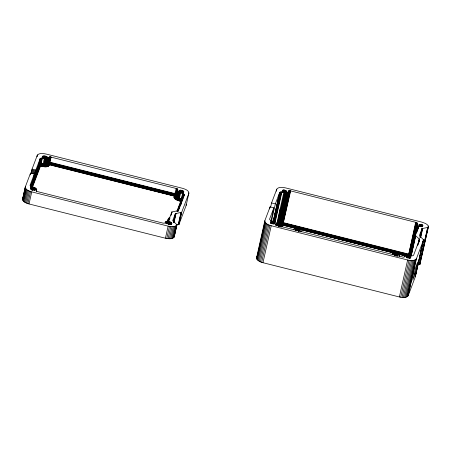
<?xml version="1.0" encoding="UTF-8"?>
<svg xmlns="http://www.w3.org/2000/svg" width="451" height="451" viewBox="0 0 451 451"><rect width="100%" height="100%" fill="white"/><g stroke="black" fill="none" stroke-linecap="round" stroke-linejoin="round"><path stroke-width="0.68" d="M406.819 255.356L283.138 224.294C281.08 223.679 280.798 227.203 278.352 226.165L281.458 209.168L285.105 192.859C287.997 194.093 287.992 189.753 290.647 190.903L415.692 222.304C418.353 222.749 416.301 225.72 418.545 226.819L415.32 235.343L410.782 255.903M177.215 211.418L181.071 201.247C178.472 200.267 174.21 199.303 174.407 195.971L49.362 164.57C47.282 167.304 43.285 166.363 40.224 165.85L32.286 186.793M177.553 211.418L181.415 201.202L175.597 198.525L174.988 197.707L175.027 196.146L174.588 195.79L49.43 164.356C46.757 166.814 43.493 166.12 39.908 165.714L31.987 186.635M277.698 225.821L280.793 209.078L284.44 192.769L285.105 192.859M30.589 186.629L39.085 164.277L40.443 163.995L45.004 164.784L47.028 164.367L47.761 162.834L48.956 157.348L50.162 156.909L176.516 188.535L177.812 189.561L176.285 195.959L175.45 197.081L173.985 197.352L176.194 188.439M280.793 209.078L277.038 225.725L276.378 225.585L276.531 224.993C278.273 225.461 281.486 225.663 281.351 223.003L288.454 191.213M51.149 157.038L49.007 165.517C45.607 164.237 48.725 159.615 48.956 157.348M290.647 190.903L282.557 225.996L281.334 225.15L281.052 223.792L288.155 192.002M287.727 192.481L280.68 224.232L281.272 226.154L282.005 226.656L282.557 225.996M287.349 192.662L280.364 224.406L280.437 225.568L281.074 226.588L282.918 225.043L405.911 255.931M173.985 197.352L174.808 198.778L176.121 199.686L178.838 200.712L181.736 201.197L176.318 198.739L175.27 197.594L175.343 195.993L174.554 195.508L49.176 164.046L48.516 164.141L47.772 165.224L46.436 165.867L39.677 165.449L31.469 187.086M270.651 207.02L271.564 202.944L276.79 189.149C278.757 186.522 282.771 187.396 285.562 187.898L421.973 222.151L425.592 223.521L427.345 224.728L428.303 226.002L428.292 227.315L422.046 228.612L419.357 235.642L423.579 239.836L416.414 258.744L408.149 295.715C406.182 298.342 402.168 297.468 399.377 296.967L262.967 262.707C259.911 262.054 254.494 259.573 257.329 255.683M286.887 192.791L279.975 224.536L280.375 226.537C281.706 226.65 281.7 224.446 282.986 224.835L405.979 255.723M48.657 158.138C46.368 160.708 42.659 156.987 40.184 158.6L35.855 170.033L34.845 174.041L31.057 173.088L32.06 169.08L37.286 155.285C39.254 152.658 43.273 153.532 46.064 154.033L182.475 188.292C184.887 189.082 189.02 190.187 188.856 193.349L181.697 212.258L175.377 213.667L172.688 220.702L176.933 224.767L174.204 236.984C172.226 239.588 168.229 238.72 165.438 238.218L29.027 203.959C26.615 203.17 22.477 202.065 22.646 198.902L25.346 186.821L30.572 173.021L34.361 173.973L30.031 185.406C30.967 187.639 34.637 186.601 36.21 188.439C37.275 189.516 35.55 191.624 38.008 191.726L163.053 223.132C165.585 223.927 165.996 220.545 168.539 220.708M176.516 188.535C177.26 191.985 173.545 195.097 174.65 198.277C176.499 199.832 180.135 202.093 182.317 200.712C180.614 199.054 177.519 199.607 175.975 197.6C175.467 196.619 176.544 195.018 174.717 194.911L49.165 163.42L48.161 163.566L47.456 164.705L46.244 165.291L40.387 164.671L39.282 164.903L30.803 187.227M174.052 196.924L174.351 196.974C175.236 196.038 178.241 194.313 175.033 193.62L49.993 162.219C47.637 161.035 47.778 164.395 45.686 164.187C43.471 164.677 40.979 162.422 39.023 163.781L30.358 186.663M31.232 186.849L39.457 165.19L46.323 165.585L47.597 164.976L48.319 163.865L49.159 163.747L174.633 195.221L175.653 195.847L175.535 197.437L176.533 198.53L182.317 200.712M30.916 186.28L39.158 164.592L40.41 164.333L45.619 165.066L47.073 164.66L48.048 163.245L49.469 163.127L175.084 194.669L176.172 195.424L175.975 197.031L176.893 198.034L182.48 200.345L180.733 201.191L176.882 211.361M177.779 189.409C175.4 196.45 175.033 198.181 182.351 199.776L180.733 201.191L182.576 193.496C180.941 192.932 177.638 192.769 177.491 190.491M176.657 194.742L176.2 196.224L176.753 197.177L182.672 199.624L183.923 194.144L182.576 193.496M174.351 196.974C176.268 197.369 177.249 194.285 174.887 194.257L49.841 162.856L48.161 162.839L47.473 163.876M175.952 196.405L176.521 194.883L174.965 193.93L49.266 162.416L47.975 162.597L47.299 163.854L46.182 164.389L44.39 164.452L40.489 163.668L39.068 163.961L30.567 186.314M183.596 197.352L184.194 194.618L183.923 194.144M176.843 224.959L178.996 224.339L186.156 205.43L186.111 204.235M270.972 220.748L273.858 207.838L270.07 206.885L264.844 220.68C264.681 223.843 268.813 224.948 271.231 225.737L407.642 259.996C410.433 260.498 414.446 261.371 416.414 258.744M273.858 207.838L269.529 219.271C270.465 221.503 274.14 220.466 275.708 222.298C276.745 223.38 275.065 225.489 277.512 225.59L402.557 256.991C404.665 258.057 404.75 255.446 406.317 255.103C408.713 254.296 411.397 256.839 413.522 255.429L419.565 239.408L415.32 235.343M293.669 229.875C294.103 226.763 302.39 228.747 300.789 231.662M286.346 192.87L279.519 224.632L279.575 226.109M285.742 192.893L282.1 209.202L278.989 226.165M22.55 199.421L25.346 186.821M30.189 174.915L30.414 173.742M408.149 295.715L415.315 276.807L415.129 276.249M276.531 224.993L276.666 224.418L277.264 224.547L280.127 208.937M174.204 236.984L173.866 236.279M176.933 224.767C175.14 227.563 170.912 226.627 168.138 226.131L31.728 191.878C29.298 191.106 25.91 190.159 25.25 187.334M34.361 173.973L33.898 176.724L34.845 174.041M22.646 199.968L25.346 187.887M22.928 200.543L25.628 188.456M23.39 201.118L26.09 189.037M24.021 201.687L26.722 189.606M24.799 202.24L27.5 190.153M25.718 202.753L28.419 190.666M36.988 156.627L37.286 155.285M26.744 203.215L29.445 191.134M37.309 156.108L37.613 154.766M30.595 189.003L30.899 187.627C32.207 186.99 36.694 188.152 34.947 189.815C33.639 190.457 29.152 189.29 30.899 187.627M30.91 188.913L31.215 187.543M27.855 203.621L30.555 191.54M31.119 189.55L31.581 187.486M31.531 189.533L31.987 187.475M31.812 190.243L32.427 187.498M29.027 203.959L31.728 191.878M32.263 190.305L32.878 187.56M32.714 190.401L33.329 187.655M40.184 158.6C40.133 160.635 37.309 164.908 40.534 165.979C43.138 166.549 46.966 167.924 49.007 165.517M33.306 189.843L33.769 187.779M40.263 158.47L39.068 163.961L39.457 165.19L40.534 165.979L43.426 166.515L46.91 166.549L48.099 166.109L49.306 164.733L50.816 156.965M40.398 158.357C40.348 160.545 37.647 164.446 40.534 165.979L32.607 186.9M40.584 158.273L39.384 163.764L39.665 165.06L40.534 165.979L42.377 158.29M33.724 190.001L34.18 187.937M40.816 158.205L39.615 163.696L39.812 165.015L40.534 165.979L42.044 158.216M41.086 158.166L39.88 163.657L40.534 165.979L40.489 163.668L41.712 158.171M34.096 190.181L34.558 188.118M41.391 158.154L40.173 163.651L40.534 165.979M34.423 190.378L34.885 188.321M34.845 189.905L35.15 188.529M42.101 157.737L42.405 156.367C51.284 154.586 45.771 162.309 42.405 156.367M42.287 157.591L42.591 156.215M35.043 190.119L35.353 188.749M35.167 190.339L35.477 188.963M42.541 157.467L42.845 156.097M42.698 158.064L43.161 156.007M43.065 158.013L43.527 155.956M43.471 157.997L43.933 155.939M36.255 191.021L36.689 189.076M36.277 191.619L36.757 189.386M43.753 158.707L44.367 155.961M44.204 158.769L44.818 156.023M44.271 158.763L42.428 166.458M44.66 158.865L45.275 156.119M44.937 158.904L43.431 166.667M45.252 158.307L45.714 156.249M45.602 158.994L44.345 164.75L44.423 166.802M45.664 158.464L46.126 156.401M46.041 158.645L46.504 156.582M46.244 159.028L45.004 164.784L45.388 166.853M46.368 158.842L46.831 156.785M46.791 158.369L47.096 156.993M46.848 159.006L45.619 164.762L46.29 166.819M46.989 158.583L47.293 157.213M47.113 158.803L47.423 157.427M47.389 158.932L46.171 164.683L47.101 166.707M47.851 158.797C47.823 161.041 45.19 164.728 47.8 166.509M48.223 158.622C48.172 160.787 45.472 164.716 48.358 166.244M48.494 158.397C48.426 160.488 45.681 164.626 48.764 165.906M49.035 157.219C48.973 159.333 46.216 163.437 49.306 164.733L174.351 196.134L175.659 196.038L176.386 195.446M49.17 157.111L47.975 162.597L48.319 163.865L49.306 164.733L49.266 162.416L50.484 156.925M49.356 157.021L48.156 162.512L48.437 163.809L49.306 164.733L48.945 162.399L50.162 156.909M49.593 156.954C49.576 159.293 47.067 162.681 49.306 164.733L48.178 164.023L47.761 162.834M49.858 156.914L48.652 162.411L49.306 164.733M165.258 223.324L165.545 222.027M165.393 223.093L165.68 221.796M165.618 222.89L165.906 221.593M166.571 223.533L166.876 222.157C175.749 220.381 170.241 228.105 166.876 222.157M166.752 223.38L167.062 222.01M167.005 223.262L167.315 221.886M167.169 223.859L167.625 221.796M167.535 223.809L167.992 221.745M167.941 223.792L168.403 221.734M168.375 223.814L168.837 221.757M165.438 238.218L168.138 226.131M168.674 224.564L169.288 221.813M176.82 188.653C176.786 190.632 175.332 195.018 174.689 196.162M171.042 215.42L171.949 211.959L178.156 210.651M171.403 214.005L171.837 212.066M177.102 188.783L175.856 194.268L174.351 196.134L175.929 195.655L176.617 194.584M169.125 224.66L169.739 221.909M171.515 213.904L171.949 211.959M177.339 188.93C176.352 191.077 177.17 195.114 174.351 196.134C177.576 195.875 176.781 191.263 177.683 189.245M177.536 189.087C176.583 191.162 177.412 195.508 174.351 196.134M169.717 224.102L170.179 222.039M166.769 238.5L169.469 226.413M170.134 224.254L170.596 222.196M177.514 191.089C176.674 193.034 177.412 197.882 174.086 197.82M177.7 191.41C176.809 193.406 177.593 198.04 174.368 198.293M170.512 224.435L170.968 222.377M177.993 191.731L176.634 197.448L174.808 198.778M170.839 224.637L171.295 222.574M178.387 192.041L177.04 197.769L175.394 199.246M168.093 238.675L170.799 226.594M171.256 224.158L171.566 222.788M171.453 224.378L171.763 223.003M171.583 224.592L171.887 223.222M178.951 191.726L179.256 190.35C180.563 189.713 185.051 190.874 183.303 192.538C181.995 193.18 177.508 192.013 179.256 190.35M178.867 192.335L177.531 198.068L176.121 199.686M179.267 191.636L179.571 190.266M179.425 192.6L178.1 198.339L176.95 200.086M179.475 192.273L179.938 190.209M169.379 238.748L172.079 226.661M179.887 192.256L180.344 190.198M173.426 222.394L175.377 213.667M180.034 192.831L178.726 198.581L177.869 200.43M173.539 222.292L175.49 213.565M173.697 222.208L175.648 213.481M180.169 192.966L180.783 190.221M173.894 222.14L175.845 213.413M173.973 222.766L176.076 213.368M181.234 190.283L178.838 200.712M170.579 238.703L173.28 226.622M181.071 193.124L181.685 190.378M181.663 192.566L182.125 190.502M171.656 238.551L174.357 226.47M182.08 192.724L182.537 190.66M182.452 192.904L182.914 190.841M172.586 238.291L175.287 226.21M182.779 193.101L183.241 191.038M182.903 193.592L181.668 199.083L180.733 201.191L182.035 200.898M183.202 192.628L183.506 191.252M173.336 237.936L176.037 225.855M183.207 193.71L181.967 199.195L180.733 201.191L182.351 200.205M183.399 192.842L183.709 191.466M183.523 193.056L183.833 191.686M183.484 193.84L182.243 199.325L180.733 201.191M174.774 233.066L175.371 230.382M173.877 237.497L176.837 224.485M174.21 236.713L176.91 224.632M183.726 193.986L182.351 199.776M183.202 198.186L184.07 194.302M183.619 197.205L184.16 194.466M178.23 224.761L180.93 212.675M178.455 224.716L181.155 212.63M178.652 224.649L181.353 212.562M178.81 224.564L181.511 212.477M178.923 224.457L181.697 212.258M186.156 205.43L188.952 192.774M256.489 258.226L264.844 220.68M256.63 258.846L264.895 221.875M256.997 259.483L265.261 222.512M257.589 260.126L265.848 223.155M269.613 208.926L270.07 206.885M258.372 260.746L266.637 223.775M259.336 261.332L267.601 224.367M260.447 261.868L268.711 224.897M276.328 191.201L276.79 189.149M261.665 262.33L269.929 225.359M270.499 223.059L270.803 221.706C279.53 221.993 270.042 225.945 270.803 221.706M270.752 222.986L271.051 221.638M270.893 223.617L271.35 221.593M271.705 220.206L275.352 203.897L279.682 192.464L281.21 192.036L284.44 192.769M271.22 223.606L271.677 221.582M271.57 223.623L272.026 221.604M262.967 262.707L271.231 225.737M271.93 223.673L272.387 221.65M272.297 223.752L272.748 221.729M272.646 223.854L273.103 221.83M273.182 221.548L279.682 192.464M273.261 221.418L279.761 192.335M273.396 221.306L279.896 192.222M272.979 223.978L273.436 221.954M273.582 221.221L280.088 192.132M273.667 221.83L280.319 192.07M273.283 224.124L273.734 222.101M273.937 221.791L280.59 192.03M273.695 223.611L273.999 222.258M274.236 221.779L280.888 192.019M273.909 223.781L274.214 222.428M274.067 223.955L274.371 222.602M274.558 221.796L281.21 192.036M274.169 224.124L274.473 222.777M274.89 221.841L281.542 192.081M275.223 221.915L281.875 192.149M282.095 191.743C281.621 189.048 286.492 189.848 286.34 191.709C285.201 192.453 282.275 191.968 282.394 190.39M282.241 191.619L282.54 190.271M282.444 191.523L282.743 190.175M282.546 192.126L282.997 190.102M282.839 192.081L283.29 190.063M275.736 224.97L276.187 222.941M283.166 192.07L283.617 190.046M275.758 225.568L276.26 223.251M283.516 192.092L283.967 190.068M276.666 224.418L283.769 192.628M283.876 192.137L284.327 190.113M284.243 192.216L284.694 190.192M284.592 192.318L285.043 190.294M284.925 192.442L285.376 190.423M285.229 192.588L285.68 190.564M285.641 192.075L285.94 190.728M285.855 192.244L286.154 190.897M286.013 192.419L286.317 191.072M287.997 192.261L280.883 224.051L281.17 225.421L282.349 226.346M288.527 191.094L281.396 223.516L281.774 224.423L282.856 225.207L297.209 228.809M288.64 190.993L281.537 222.783L281.847 224.356L282.856 225.207L281.294 226.768L282.005 226.656M288.798 190.908L281.689 222.698C281.74 225.647 283.346 225.658 283.245 222.625L290.348 190.835M288.995 190.841L281.886 222.631C282.1 225.641 283.036 225.889 282.94 222.585L290.049 190.79M289.221 190.796L282.117 222.585L282.225 224.226L282.856 225.207C280.607 224.761 281.227 221.898 283.47 223.003L408.516 254.409L410.111 255.525L410.207 255.232M289.48 190.773L282.371 222.563C282.501 225.274 282.771 226.723 282.647 222.563L289.756 190.773M295.76 230.636L296.065 229.283C297.079 228.928 300.462 229.847 299.058 231.104M296.053 230.591L296.358 229.238M296.38 230.579L296.685 229.226M296.73 230.596L297.034 229.243M297.091 230.647L297.395 229.294M297.457 230.726L297.756 229.373M297.807 230.827L298.111 229.474M298.139 230.951L298.444 229.598M298.444 231.098L298.748 229.745M298.703 231.256L299.007 229.903M298.917 231.425L299.222 230.072M301.014 232.045L301.268 230.889M392.342 254.685L392.595 253.535C394.619 252.459 400.646 253.575 399.31 256.405M394.281 255.373L394.586 254.02C395.792 253.361 399.654 255.328 397.032 255.959M394.574 255.334L394.879 253.981M394.901 255.322L395.206 253.969M395.251 255.339L395.555 253.986M395.612 255.39L395.916 254.037M395.978 255.463L396.277 254.11M396.175 256.247L396.632 254.217M396.66 255.694L396.965 254.341M396.965 255.841L397.263 254.488M397.224 255.999L397.528 254.646M397.438 256.168L397.743 254.815M399.462 256.478L399.721 255.322M404.902 256.991L405.207 255.632M406.56 257.532C406.092 254.843 410.957 255.644 410.81 257.504C409.671 258.248 406.746 257.763 406.864 256.185M406.706 257.414L407.011 256.061M406.909 257.312L407.214 255.965M407.011 257.916L407.467 255.897M407.309 257.876L407.76 255.852M407.636 257.865L408.087 255.841M415.692 222.304L408.493 255.452L415.985 222.388M407.986 257.882L408.437 255.858M399.377 296.967L407.642 259.996M408.347 257.933L408.798 255.909M416.262 222.49L408.707 255.531M416.521 222.602L408.905 255.621M408.707 258.006L409.158 255.988M416.752 222.732L409.271 255.435L283.307 223.662C280.691 223.16 279.705 227.287 276.457 225.286M409.063 258.113L409.514 256.089M416.944 222.873L409.44 255.554M417.102 223.014L409.998 254.804C409.959 256.416 410.134 253.772 408.589 254.093L283.544 222.693C280.787 221.712 280.471 226.272 277.264 224.547M409.395 258.237L409.846 256.213M410.038 255.469L417.22 223.155M400.713 297.248L408.978 260.278M409.987 255.723L417.288 223.301M410.185 255.356L417.31 223.437M409.694 258.384L410.145 256.36M410.168 256.275L417.124 225.162M410.106 257.865L410.41 256.518M410.54 255.886L417.344 225.444M410.32 258.034L410.624 256.687M410.844 256.168L417.649 225.725M410.483 258.209L410.782 256.861M410.979 255.999L412.344 249.877M410.968 256.191L415.506 235.901M411.278 255.655L415.664 236.042M402.044 297.429L410.303 260.458M416.859 232.22L418.218 226.131M417.31 231.008L418.37 226.272M417.575 230.472L418.483 226.413M418.094 228.849L418.551 226.554M418.855 225.782L419.159 224.429C427.886 224.711 418.398 228.668 419.159 224.429M419.109 225.709L419.407 224.361M403.329 297.497L411.588 260.526M419.25 226.34L419.706 224.316M419.577 226.329L420.033 224.305M419.926 226.346L420.383 224.322M420.287 226.396L420.744 224.373M404.53 297.451L412.795 260.481M420.653 226.475L421.104 224.451M421.003 226.577L421.459 224.553M421.335 226.701L421.792 224.677M405.607 297.299L413.871 260.328M421.64 226.847L422.091 224.823M417.682 245.603L419.193 238.838M422.051 226.334L422.356 224.981M418.145 244.397L419.351 238.985M418.562 243.185L419.469 239.126M422.266 226.503L422.57 225.15M406.537 297.04L414.802 260.069M418.934 242.243L419.537 239.272M420.14 236.944L421.973 228.73M422.424 226.678L422.728 225.325M420.056 237.508L422.046 228.612M420.169 237.406L422.159 228.505M422.525 226.847L422.829 225.5M420.326 237.322L422.316 228.42M420.524 237.254L422.514 228.353M407.287 296.679L415.546 259.708M420.749 237.209L422.739 228.307M407.828 296.234L416.093 259.263M414.976 274.236L417.711 262.003L415.467 267.928L412.733 280.167L414.976 274.236L413.714 273.92M415.585 274.197L416.2 271.457M420.174 253.659L422.012 245.445M422.316 244.076L422.931 241.336M415.241 276.395L423.506 239.425M415.315 276.536L423.574 239.571M415.315 276.807L423.602 239.706M417.947 264.788L419.334 264.585L427.599 227.62M419.334 264.585L427.824 227.569M419.565 264.54L428.303 226.002M419.757 264.472L428.179 227.417M419.915 264.387L428.45 226.622M47.783 164.677L47.992 163.752M281.334 225.15L281.689 224.057L283.222 223.984L406.903 255.046M47.631 164.423L47.857 163.454M277.867 224.637L281.458 209.168M278.335 225.866L280.781 225.382L281.413 223.933M280.68 224.232L284.35 208.571M278.447 224.677L282.1 209.202M47.969 164.908L48.178 164.023M279.006 224.677L282.698 209.179M280.364 224.406L284.079 208.796M279.671 226.396L281.351 225.669L281.728 224.497M279.519 224.632L283.239 209.101M279.975 224.536L283.707 208.971M47.53 164.153L47.778 163.149M281.08 224.626L281.503 223.414L283.391 223.33L408.437 254.73L409.762 255.401M48.189 165.117L48.409 164.26M281.74 225.59L282.055 224.626L283.059 224.581L406.052 255.469M48.443 165.286L48.68 164.463M281.993 225.765L282.236 224.942M47.462 163.595L47.8 162.529M276.598 224.699L280.325 224.683L281.351 223.003M176.335 195.672L176.634 194.883M410.089 255.39L410.111 254.95M48.714 165.421L48.996 164.598M282.27 225.9L282.535 225.1M168.556 221.17L169.773 218.25L168.465 218.374L167.332 221.232M22.646 198.902L23.142 197.589M167.671 221.289L168.759 218.447L169.841 218.042L169.052 218.476L167.93 221.108M168.003 221.289L168.995 218.667L167.981 221.103M168.33 221.238L171.763 212.184M177.88 211.367L184.171 194.764M178.19 211.265L182.041 201.095L181.736 201.197M180.879 204.754L181.601 202.843M281.012 224.068L281.311 223.313M168.539 221.013L169.779 218.442M168.24 221.086L169.756 218.166L168.697 218.171M176.121 196.179L176.538 195.176M168.308 221.063L169.322 218.611M281.024 224.35L281.334 223.623M174.655 196.986L175.022 196.191M175.743 196.597L176.183 195.683M174.954 196.952L175.349 196.14M175.507 196.754L175.941 195.881M175.242 196.873L175.659 196.038M281.187 224.897L281.542 224.226M420.033 264.286L420.039 262.972M281.52 225.387L281.965 224.739M392.595 253.535L392.19 254.618M169.869 218.29L168.465 218.374M169.012 217.996L169.858 217.777M280.945 227.112L281.531 226.915M296.065 229.283L295.371 229.711L295.484 230.207M394.586 254.02L393.892 254.454L394.168 255.125M169.514 218.56L168.33 218.611M279.789 226.656L280.375 226.537M179.459 198.479L181.42 198.677L182.909 199.483M179.391 198.773L181.347 198.987M179.318 199.071L181.268 199.314M179.239 199.365L181.184 199.646M179.165 199.652L181.099 199.968M179.092 199.923L181.014 200.278M179.019 200.171L180.936 200.565M178.951 200.385L180.862 200.819M178.889 200.571L180.851 201.045M271.564 202.944L275.352 203.897M181.42 198.677L177.711 197.515L176.285 195.959M298.573 229.153L394.236 253.174M395.606 253.518L405.167 255.926M32.06 169.08L35.855 170.033M31.886 169.858L35.674 170.811M31.688 170.675L35.477 171.628M31.48 171.504L35.268 172.457M31.271 172.316L35.06 173.269M40.59 165.816L42.479 166.312M40.658 165.607L42.541 166.131M40.737 165.354L42.608 165.912M40.816 165.072L42.676 165.664M40.9 164.762L42.755 165.393M40.985 164.435L42.828 165.105M41.069 164.108L42.907 164.812M41.148 163.781L42.98 164.514M41.216 163.465L43.048 164.22M397.427 255.542L397.979 255.807M296.121 230.715L295.647 230.382M284.513 208.311L280.911 224.029L284.513 208.311M168.629 218.662L167.62 221.086L168.663 218.667"/></g></svg>
